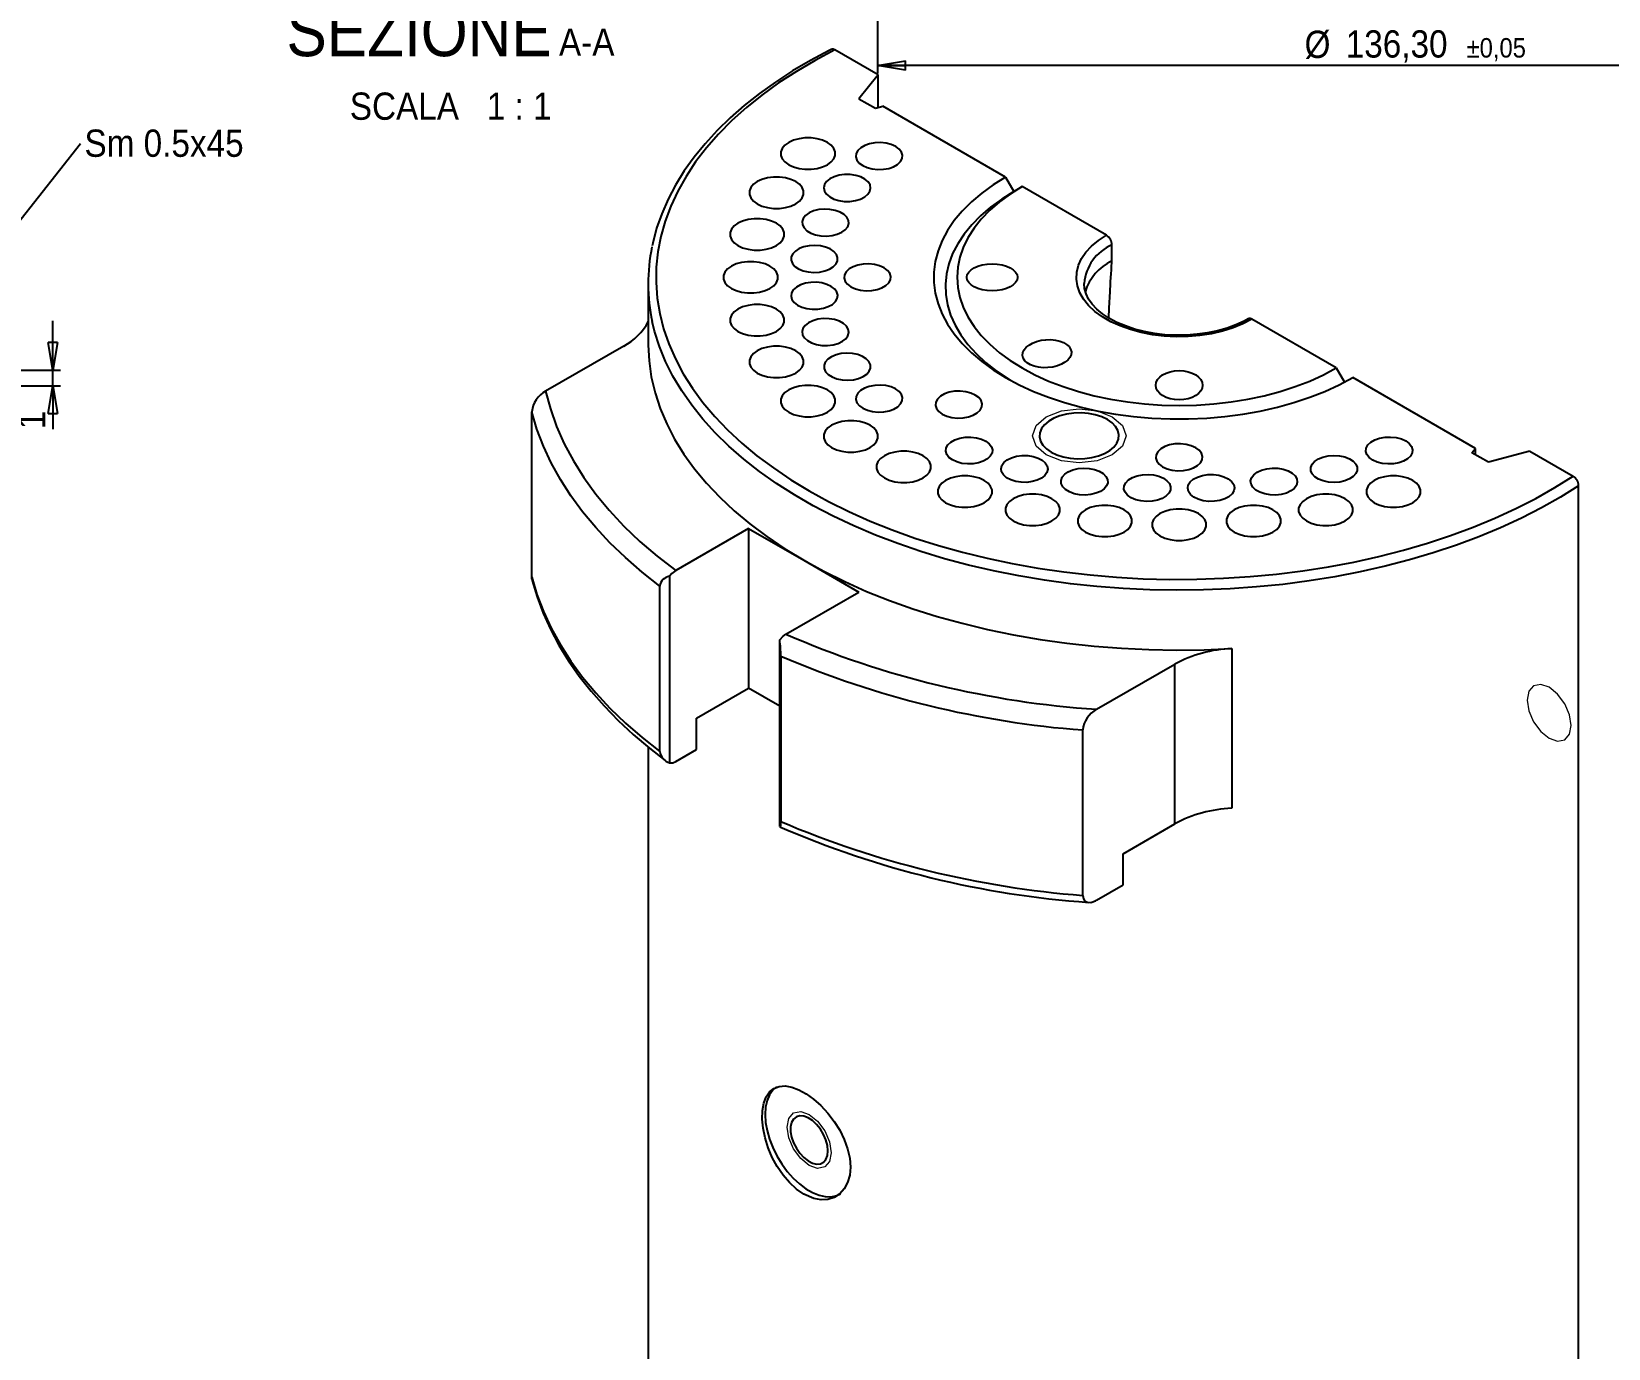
# Model space of a CAD drawing. Header units: millimetres. Extents: x 10 to 831, y 2 to 594.
# Drawn here: x 469.9 to 672.2, y 171 to 340 of the extents above; entities that cross this region are included whole.
import ezdxf

# ---------------------------------------------------------------- set-up
doc = ezdxf.new("R2010")
doc.units = ezdxf.units.MM
doc.linetypes.add('SLD-Solido', pattern=[0])
doc.layers.add('D', color=3, linetype='SLD-Solido', lineweight=25)
doc.layers.add('Q', color=2, linetype='SLD-Solido')
doc.styles.add('SLDTEXTSTYLE0', font='GOTHIC.TTF', dxfattribs={"width": 0.913})
doc.styles.get("Standard").update_dxf_attribs({"font": 'GOTHIC.TTF'})
doc.dimstyles.new('SLDDIMSTYLE17', dxfattribs={"dimtxt": 3.5, "dimasz": 3.556, "dimexe": 0, "dimexo": 0.0625, "dimgap": 0.875, "dimtad": 1, "dimrnd": 1e-09, "dimzin": 12, "dimdsep": 46, "dimtxsty": 'SLDTEXTSTYLE0', "dimblk1": 'CLOSED', "dimblk2": 'CLOSED', "dimsah": 1, "dimcen": 0.09, "dimadec": 0, "dimazin": 3, "dimtol": 1, "dimtp": 0.05, "dimtm": 0.05, "dimtfac": 1, "dimtofl": 0, "dimtmove": 0, "dimatfit": 3, "dimldrblk": 'CLOSED', "dimfxl": 0, "dimfrac": 2, "dimtolj": 1, "dimarcsym": 0})
doc.dimstyles.new('SLDDIMSTYLE20', dxfattribs={"dimtxt": 0.18, "dimasz": 3.556, "dimexe": 0, "dimexo": 0.0625, "dimgap": 0, "dimtad": 0, "dimtih": 1, "dimtoh": 1, "dimdec": 0, "dimrnd": 1e-09, "dimzin": 0, "dimdsep": 46, "dimtxsty": 'Standard', "dimsah": 1, "dimcen": 0.09, "dimadec": 0, "dimazin": 0, "dimtfac": 3.556, "dimtdec": 0, "dimtofl": 0, "dimtmove": 0, "dimatfit": 3, "dimfxl": 0, "dimfrac": 2, "dimtolj": 1, "dimtzin": 0, "dimarcsym": 0})
doc.dimstyles.new('SLDDIMSTYLE21', dxfattribs={"dimtxt": 3.5, "dimasz": 3.556, "dimexe": 0, "dimexo": 0.0625, "dimgap": 0.875, "dimtad": 1, "dimlfac": 0.5, "dimrnd": 1e-09, "dimzin": 12, "dimdsep": 46, "dimtxsty": 'SLDTEXTSTYLE0', "dimblk1": 'CLOSED', "dimblk2": 'CLOSED', "dimsah": 1, "dimcen": 0.09, "dimadec": 0, "dimazin": 3, "dimtfac": 1, "dimtmove": 0, "dimatfit": 0, "dimldrblk": 'CLOSED', "dimfxl": 0, "dimfrac": 2, "dimtolj": 1, "dimtzin": 12, "dimarcsym": 0})

# ---------------------------------------------------------------- blocks, each defined once
blk = doc.blocks.new('_CLOSED')
at = {"color": 0, "linetype": 'ByBlock', "lineweight": -2}
for p, q in [((-1, 0.166667), (0, 0)), ((-1, 0.166667), (-1, -0.166667)), ((0, 0), (-1, -0.166667)), ((0, 0), (-1, 0))]:
    blk.add_line(p, q, dxfattribs=at)
blk = doc.blocks.new('_D_43')
at = {"layer": 'Q'}
for p, q in [((578.45, 347.59), (578.45, 334.68)), ((714.75, 347.59), (714.75, 334.68)), ((714.75, 335.68), (578.45, 335.68))]:
    blk.add_line(p, q, dxfattribs=at)
at = {"layer": 'Q', "xscale": 3.556, "yscale": 3.556, "rotation": 180.0000000000006}
blk.add_blockref('_CLOSED', (578.45, 335.68, 34.37), dxfattribs=at)
at = {"layer": 'Q', "xscale": 3.556, "yscale": 3.556}
blk.add_blockref('_CLOSED', (714.75, 335.68, 34.37), dxfattribs=at)
at = {"layer": 'Q', "attachment_point": 1, "style": 'SLDTEXTSTYLE0'}
for s, insert, char_height in [('%%c', (633.24, 340.15), 3.5), ('136,30', (638.52, 340.2), 3.5), ('±0,05', (654.03, 339.2), 2.5)]:
    blk.add_mtext(s, dxfattribs=dict(at, insert=insert, char_height=char_height))
blk = doc.blocks.new('SW_NOTE_14')
at = {"color": 0, "attachment_point": 2, "style": 'SLDTEXTSTYLE0'}
for s, insert, char_height in [('SEZIONE ', (17.66, 8.11), 6.35), ('A-A', (39.18, 5.31), 3.5), ('SCALA', (15.78, -2.9), 3.5), ('1 : 1', (30.51, -2.9), 3.5)]:
    blk.add_mtext(s, dxfattribs=dict(at, insert=insert, char_height=char_height))
blk = doc.blocks.new('_D_68')
at = {"layer": 'Q'}
for p, q in [((472.58, 296.57), (472.58, 302.92)), ((458.75, 296.57), (473.58, 296.57)), ((472.58, 294.57), (472.58, 296.57)), ((458.29, 294.57), (473.58, 294.57)), ((472.58, 294.57), (472.58, 289.01))]:
    blk.add_line(p, q, dxfattribs=at)
at = {"layer": 'Q', "xscale": 3.556, "yscale": 3.556}
for p, rotation in [((472.58, 296.57, 201.56), 270.0000000000004), ((472.58, 294.57, 201.56), 90.0000000000004)]:
    blk.add_blockref('_CLOSED', p, dxfattribs=dict(at, rotation=rotation))
at = {"layer": 'Q', "insert": (468.11, 289.01), "char_height": 3.5, "attachment_point": 1, "rotation": 90, "style": 'SLDTEXTSTYLE0'}
blk.add_mtext('1', dxfattribs=at)
blk = doc.blocks.new('SW_NOTE_22')
at = {"color": 0, "insert": (0.53, 1.81), "char_height": 3.5, "attachment_point": 1, "style": 'SLDTEXTSTYLE0'}
blk.add_mtext('Sm 0.5x45', dxfattribs=at)

msp = doc.modelspace()

# ---------------------------------------------------------------- linework, layer by layer
at = {"color": 7, "linetype": 'SLD-Solido', "lineweight": 18, "flags": 128}
for points in [[(600.07894, 285.7089), (598.77831, 286.83261), (598.32158, 288.15812), (598.77831, 289.48363), (600.07894, 290.60735), (602.02548, 291.35819), (604.32158, 291.62185), (606.61768, 291.35819), (608.56422, 290.60735), (609.86486, 289.48363), (610.32158, 288.15812), (609.86486, 286.83261), (608.56422, 285.7089), (606.61768, 284.95806), (604.32158, 284.6944), (602.02548, 284.95806), (600.07894, 285.7089)], [(664.62956, 249.35844), (665.71195, 248.98221), (666.62956, 249.1605), (667.24268, 249.86617), (667.45799, 250.99178), (667.24268, 252.36598), (666.62956, 253.77955), (665.71195, 255.01729), (664.62956, 255.89076), (663.54717, 256.26699), (662.62956, 256.0887), (662.01643, 255.38303), (661.80113, 254.25742), (662.01643, 252.88322), (662.62956, 251.46965), (663.54717, 250.23191), (664.62956, 249.35844)], [(569.66512, 194.53663), (568.58273, 195.4101), (567.66512, 196.64784), (567.05199, 198.06141), (566.83669, 199.43561), (567.05199, 200.56123), (567.66512, 201.2669), (568.58273, 201.44519), (569.66512, 201.06896), (570.74751, 200.19548), (571.66512, 198.95775), (572.27824, 197.54418), (572.49355, 196.16998), (572.27824, 195.04436), (571.66512, 194.33869), (570.74751, 194.1604), (569.66512, 194.53663)]]:
    msp.add_lwpolyline(points, dxfattribs=at)
at = {"layer": 'D'}
for p, q in [((578.51253, 334.47809), (572.95384, 337.68706)), ((578.51253, 334.47809), (576.03896, 331.41581)), ((578.51253, 330.28603), (578.51253, 334.47809)), ((576.03896, 331.41581), (578.16028, 330.1912)), ((578.16028, 330.1912), (579.12475, 330.45083)), ((594.87347, 321.35929), (579.12475, 330.45083)), ((594.87347, 321.35929), (595.93413, 319.52217)), ((595.93413, 319.52217), (596.9948, 320.13468)), ((607.81353, 313.88915), (596.9948, 320.13468)), ((608.52064, 310.62306), (608.52064, 312.66441)), ((608.41865, 308.74014), (608.52064, 310.62306)), ((548.99734, 307.68432), (548.99734, 300.00884)), ((637.29988, 296.86704), (626.48115, 303.11257)), ((545.87527, 299.68475), (535.8355, 293.88891)), ((637.29988, 296.86704), (638.34811, 295.05145)), ((655.16993, 286.55089), (639.4212, 295.64243)), ((534.0636, 270.00288), (534.0636, 291.23294)), ((654.72019, 285.99411), (655.16993, 286.55089)), ((656.84151, 284.7695), (654.72019, 285.99411)), ((655.16993, 285.73448), (655.16993, 286.55089)), ((662.1461, 286.19746), (656.84151, 284.7695)), ((662.1461, 286.19746), (667.7048, 282.98849)), ((668.41348, 126.41595), (668.41348, 281.76284)), ((561.88694, 276.27177), (552.52629, 270.86798)), ((561.88694, 276.27177), (568.95801, 272.18973)), ((561.88694, 276.27177), (561.88694, 255.77659)), ((568.95801, 272.18973), (576.02908, 268.10769)), ((551.73762, 270.13965), (551.73762, 246.18951)), ((550.49206, 247.63576), (550.49206, 268.86582)), ((566.66843, 262.7039), (576.02908, 268.10769)), ((565.87976, 238.02543), (565.87976, 261.97557)), ((566.0291, 259.89648), (566.0291, 238.66642)), ((623.88487, 260.85941), (623.88487, 240.36424)), ((606.54618, 253.06851), (616.58595, 258.86435)), ((616.58595, 238.36917), (616.58595, 258.86435)), ((555.19885, 251.91564), (561.88694, 255.77659)), ((565.87976, 253.47159), (561.88694, 255.77659)), ((555.19885, 247.91459), (555.19885, 251.91564)), ((604.77428, 229.18247), (604.77428, 250.41253)), ((548.99734, 248.21634), (548.99734, 152.33743)), ((552.52629, 246.37176), (555.19885, 247.91459)), ((609.94059, 234.53289), (616.58595, 238.36917)), ((609.94059, 230.53184), (609.94059, 234.53289)), ((606.54618, 228.57228), (609.94059, 230.53184))]:
    msp.add_line(p, q, dxfattribs=at)
at = {"layer": 'D', "flags": 128}
for points in [[(572.47142, 337.74453), (572.21359, 337.61625), (569.81267, 336.33012), (567.5191, 334.97743), (565.33838, 333.56117), (563.27567, 332.08439), (561.3359, 330.55034), (559.52377, 328.96243), (557.84369, 327.32424), (556.29983, 325.63955), (554.89604, 323.91236), (553.63584, 322.14685), (552.52237, 320.34743), (551.55832, 318.51867), (550.74594, 316.66524), (550.08694, 314.7919), (549.58254, 312.90337), (549.51396, 312.53021)], [(572.95384, 337.68706), (570.42515, 336.34361), (568.01884, 334.92723), (565.7412, 333.44164), (563.5982, 331.89072), (561.59545, 330.27854), (559.73821, 328.60932), (558.03132, 326.88744), (556.47927, 325.1174), (555.08611, 323.30384), (553.85551, 321.4515), (552.79067, 319.56525), (551.89439, 317.65002), (551.16902, 315.71083), (550.61646, 313.75275), (550.23815, 311.78091), (550.03509, 309.80049), (550.0078, 307.81666), (550.15636, 305.83462), (550.48038, 303.85957), (550.97901, 301.89667), (551.65094, 299.95107), (552.49442, 298.02786), (553.50723, 296.13209), (554.68673, 294.26871), (556.02981, 292.4426), (557.53298, 290.65855), (559.19228, 288.92124), (561.00338, 287.23521), (562.96152, 285.60487), (565.06159, 284.0345), (567.29807, 282.52822), (569.66512, 281.08996), (572.15653, 279.72349), (574.76578, 278.43239), (577.48603, 277.22005), (580.31015, 276.08964), (583.23077, 275.04412), (586.24021, 274.08622), (589.3306, 273.21846), (592.49385, 272.44312), (595.72167, 271.76221), (599.00561, 271.17752), (602.33706, 270.69059), (605.70731, 270.30269), (609.10751, 270.01484), (612.52878, 269.82779), (615.96214, 269.74203), (619.3986, 269.75778), (622.82917, 269.87501), (626.24486, 270.0934), (629.63672, 270.41239), (632.99587, 270.83114), (636.3135, 271.34855), (639.58094, 271.96326), (642.78963, 272.67368), (645.93115, 273.47793), (648.99728, 274.37391), (651.97999, 275.35927), (654.87148, 276.43144), (657.66415, 277.5876), (660.35071, 278.82473), (662.92411, 280.13958), (665.37762, 281.52872), (667.7048, 282.98849)], [(567.04107, 322.94756), (567.65383, 322.66546), (568.35996, 322.46915), (569.12407, 322.36847), (569.90782, 322.36847), (570.67192, 322.46915), (571.37805, 322.66546), (571.99081, 322.94756), (572.47948, 323.3013), (572.81953, 323.70894), (572.99393, 324.15005), (572.99393, 324.6025), (572.81953, 325.0436), (572.47948, 325.45125), (571.99081, 325.80499), (571.37805, 326.08708), (570.67192, 326.28339), (569.90782, 326.38407), (569.12407, 326.38407), (568.35996, 326.28339), (567.65383, 326.08708), (567.04107, 325.80499), (566.55241, 325.45125), (566.21235, 325.0436), (566.03795, 324.6025), (566.03795, 324.15005), (566.21235, 323.70894), (566.55241, 323.3013), (567.04107, 322.94756)], [(580.76851, 325.28805), (580.19921, 325.54553), (579.5397, 325.71688), (578.82833, 325.79214), (578.10643, 325.76693), (577.41595, 325.64272), (576.79704, 325.42673), (576.28564, 325.13151), (575.91149, 324.77421), (575.69633, 324.37561), (575.65267, 323.95887), (575.78303, 323.5482), (576.07985, 323.16748), (576.52587, 322.83882), (577.09518, 322.58134), (577.75468, 322.40999), (578.46606, 322.33473), (579.18796, 322.35994), (579.87843, 322.48415), (580.49735, 322.70014), (581.00874, 322.99536), (581.38289, 323.35266), (581.59805, 323.75126), (581.64172, 324.168), (581.51135, 324.57867), (581.21454, 324.95939), (580.76851, 325.28805)], [(562.98937, 317.93157), (563.60213, 317.64947), (564.30827, 317.45316), (565.07237, 317.35248), (565.85612, 317.35248), (566.62022, 317.45316), (567.32636, 317.64947), (567.93912, 317.93157), (568.42778, 318.28531), (568.76784, 318.69295), (568.94224, 319.13406), (568.94224, 319.58651), (568.76784, 320.02761), (568.42778, 320.43526), (567.93912, 320.789), (567.32636, 321.07109), (566.62022, 321.2674), (565.85612, 321.36808), (565.07237, 321.36808), (564.30827, 321.2674), (563.60213, 321.07109), (562.98937, 320.789), (562.50071, 320.43526), (562.16065, 320.02761), (561.98625, 319.58651), (561.98625, 319.13406), (562.16065, 318.69295), (562.50071, 318.28531), (562.98937, 317.93157)], [(576.2716, 321.38622), (575.63349, 321.58272), (574.93247, 321.68535), (574.20926, 321.68816), (573.50591, 321.59097), (572.86329, 321.39943), (572.31874, 321.12467), (571.90392, 320.78267), (571.64293, 320.3933), (571.55094, 319.97918), (571.63329, 319.56439), (571.88521, 319.17303), (572.29204, 318.82785), (572.83014, 318.5489), (573.46825, 318.3524), (574.16928, 318.24976), (574.89248, 318.24696), (575.59583, 318.34415), (576.23845, 318.53569), (576.783, 318.81045), (577.19782, 319.15245), (577.45881, 319.54182), (577.5508, 319.95593), (577.46845, 320.37072), (577.21654, 320.76208), (576.80971, 321.10727), (576.2716, 321.38622)], [(594.87347, 321.35929), (593.27123, 320.36242), (591.80251, 319.29922), (590.47553, 318.17563), (589.2977, 316.99794), (588.27563, 315.77272), (587.41501, 314.50684), (586.72067, 313.20737), (586.19649, 311.88158), (585.8454, 310.53688), (585.66937, 309.1808), (585.66937, 307.82092), (585.8454, 306.46483), (586.19649, 305.12014), (586.72067, 303.79435), (587.41501, 302.49488), (588.27563, 301.229), (589.2977, 300.00378), (590.47553, 298.82609), (591.80251, 297.7025), (593.27123, 296.6393), (594.87347, 295.64243), (596.60028, 294.71748), (598.442, 293.8696), (600.38833, 293.10355), (602.42838, 292.42361), (604.55074, 291.83358), (606.74355, 291.33675), (608.99454, 290.93592), (611.29112, 290.63332), (613.62046, 290.43064), (615.96952, 290.32901), (618.32516, 290.32901), (620.67422, 290.43064), (623.00355, 290.63332), (625.30014, 290.93592), (627.55113, 291.33675), (629.74394, 291.83358), (631.8663, 292.42361), (633.90635, 293.10355), (635.85267, 293.8696), (637.69439, 294.71748), (639.4212, 295.64243)], [(596.9948, 320.13468), (595.47577, 319.18603), (594.09035, 318.17151), (592.84709, 317.09737), (591.75365, 315.97023), (590.81677, 314.79704), (590.04223, 313.58502), (589.4348, 312.34167), (588.99822, 311.07463), (588.73519, 309.79172), (588.64734, 308.50086), (588.73519, 307.21), (588.99822, 305.92709), (589.4348, 304.66005), (590.04223, 303.4167), (590.81677, 302.20468), (591.75365, 301.03149), (592.84709, 299.90435), (594.09035, 298.83021), (595.47577, 297.81569), (596.9948, 296.86704), (598.63807, 295.99013), (600.39546, 295.19035), (602.25613, 294.47263), (604.20861, 293.8414), (606.24086, 293.30055), (608.34035, 292.85341), (610.49415, 292.50275), (612.68896, 292.25072), (614.91125, 292.09888), (617.14734, 292.04816), (619.38342, 292.09888), (621.60572, 292.25072), (623.80053, 292.50275), (625.95432, 292.85341), (628.05382, 293.30055), (630.08607, 293.8414), (632.03855, 294.47263), (633.89922, 295.19035), (635.65661, 295.99013), (637.29988, 296.86704)], [(595.93413, 319.52217), (594.37252, 318.54881), (592.94456, 317.50929), (591.65864, 316.40972), (590.52229, 315.25655), (589.54218, 314.05655), (588.72408, 312.81675), (588.07277, 311.54445), (587.59208, 310.24709), (587.28484, 308.9323), (587.15284, 307.60778), (587.19686, 306.28133), (587.41665, 304.96071), (587.8109, 303.65367), (588.37731, 302.3679), (589.11256, 301.11092), (590.01232, 299.89013), (591.07133, 298.71268), (592.28335, 297.58548), (593.64129, 296.51515), (595.13718, 295.50797), (595.41322, 295.33822)], [(560.50804, 312.58562), (561.1208, 312.30352), (561.82694, 312.10721), (562.59104, 312.00653), (563.37479, 312.00653), (564.13889, 312.10721), (564.84502, 312.30352), (565.45779, 312.58562), (565.94645, 312.93936), (566.2865, 313.347), (566.4609, 313.78811), (566.4609, 314.24056), (566.2865, 314.68166), (565.94645, 315.08931), (565.45779, 315.44305), (564.84502, 315.72514), (564.13889, 315.92146), (563.37479, 316.02213), (562.59104, 316.02213), (561.82694, 315.92146), (561.1208, 315.72514), (560.50804, 315.44305), (560.01938, 315.08931), (559.67932, 314.68166), (559.50492, 314.24056), (559.50492, 313.78811), (559.67932, 313.347), (560.01938, 312.93936), (560.50804, 312.58562)], [(573.01668, 317.09287), (572.32916, 317.22242), (571.60791, 317.25322), (570.89485, 317.18349), (570.23142, 317.01726), (569.65617, 316.76422), (569.20255, 316.43905), (568.8969, 316.06066), (568.757, 315.65104), (568.79097, 315.23399), (568.99684, 314.83376), (569.36265, 314.4736), (569.86713, 314.17444), (570.48097, 313.95367), (571.16849, 313.82412), (571.88974, 313.79332), (572.6028, 313.86306), (573.26623, 314.02928), (573.84147, 314.28233), (574.2951, 314.6075), (574.60075, 314.98589), (574.74065, 315.39551), (574.70668, 315.81255), (574.50081, 316.21279), (574.135, 316.57295), (573.63052, 316.87211), (573.01668, 317.09287)], [(626.48115, 303.11257), (625.33445, 302.52346), (624.07703, 302.01518), (622.7259, 301.59462), (621.29933, 301.26744), (619.81661, 301.03809), (618.29779, 300.90966), (616.76342, 300.88389), (615.23424, 300.96112), (613.73093, 301.14031), (612.27382, 301.41905), (610.88261, 301.79355), (609.57613, 302.25876), (608.37203, 302.80838), (607.28661, 303.43498), (606.33453, 304.13009), (605.52868, 304.88431), (604.87995, 305.68744), (604.39712, 306.52861), (604.08671, 307.39645), (603.95292, 308.27923), (603.99757, 309.165), (604.22004, 310.0418), (604.61734, 310.89775), (605.18408, 311.72129), (605.9126, 312.50129), (606.79305, 313.22718), (607.81353, 313.88915)], [(571.10264, 312.53847), (570.3866, 312.59713), (569.66704, 312.55516), (568.98579, 312.415), (568.38244, 312.1848), (567.89205, 311.87793), (567.54313, 311.51223), (567.35595, 311.10895), (567.34138, 310.69152), (567.50029, 310.28422), (567.82342, 309.91071), (568.292, 309.59269), (568.87881, 309.34864), (569.54973, 309.19276), (570.26578, 309.1341), (570.98533, 309.17607), (571.66658, 309.31623), (572.26993, 309.54643), (572.76032, 309.8533), (573.10925, 310.219), (573.29643, 310.62228), (573.31099, 311.03971), (573.15209, 311.44701), (572.82896, 311.82052), (572.36037, 312.13854), (571.77357, 312.38259), (571.10264, 312.53847)], [(559.67246, 307.07215), (560.28523, 306.79005), (560.99136, 306.59374), (561.75546, 306.49306), (562.53921, 306.49306), (563.30332, 306.59374), (564.00945, 306.79005), (564.62221, 307.07215), (565.11087, 307.42589), (565.45093, 307.83353), (565.62533, 308.27463), (565.62533, 308.72708), (565.45093, 309.16819), (565.11087, 309.57583), (564.62221, 309.92957), (564.00945, 310.21167), (563.30332, 310.40798), (562.53921, 310.50866), (561.75546, 310.50866), (560.99136, 310.40798), (560.28523, 310.21167), (559.67246, 309.92957), (559.1838, 309.57583), (558.84375, 309.16819), (558.66935, 308.72708), (558.66935, 308.27463), (558.84375, 307.83353), (559.1838, 307.42589), (559.67246, 307.07215)], [(579.26866, 309.72547), (578.69935, 309.98296), (578.03985, 310.15431), (577.32847, 310.22956), (576.60657, 310.20435), (575.9161, 310.08015), (575.29718, 309.86415), (574.78579, 309.56893), (574.41164, 309.21164), (574.19648, 308.81304), (574.15281, 308.39629), (574.28318, 307.98563), (574.57999, 307.6049), (575.02602, 307.27625), (575.59532, 307.01876), (576.25483, 306.84741), (576.9662, 306.77216), (577.6881, 306.79736), (578.37858, 306.92157), (578.99749, 307.13757), (579.50889, 307.43279), (579.88304, 307.79008), (580.0982, 308.18868), (580.14186, 308.60543), (580.0115, 309.01609), (579.71468, 309.39682), (579.26866, 309.72547)], [(570.58765, 307.86138), (569.86484, 307.84737), (569.16884, 307.7339), (568.5401, 307.52758), (568.01516, 307.24039), (567.62453, 306.88903), (567.39091, 306.4939), (567.32788, 306.07799), (567.4391, 305.66545), (567.7181, 305.28026), (568.14868, 304.94481), (568.70581, 304.6786), (569.3571, 304.49709), (570.06472, 304.41083), (570.78753, 304.42484), (571.48353, 304.53831), (572.11227, 304.74463), (572.63721, 305.03182), (573.02784, 305.38318), (573.26147, 305.7783), (573.3245, 306.19422), (573.21328, 306.60676), (572.93427, 306.99195), (572.5037, 307.3274), (571.94657, 307.59361), (571.29527, 307.77512), (570.58765, 307.86138)], [(625.98119, 303.16207), (625.47617, 302.88672), (624.42912, 302.40414), (623.28693, 301.9864), (622.06419, 301.64047), (620.7765, 301.37201), (619.44059, 301.18542), (618.07399, 301.08378), (616.69472, 301.06881), (615.32105, 301.14081), (613.97138, 301.29867), (612.66367, 301.53985), (611.41526, 301.8604), (610.24265, 302.25495), (609.16118, 302.71672), (608.18468, 303.23757), (607.32496, 303.80816), (606.59133, 304.41831), (605.99057, 305.05715), (605.52576, 305.71496), (605.19682, 306.38556), (605.00312, 307.06886), (604.95356, 307.70527)], [(608.34822, 308.69916), (608.23947, 306.69141), (608.12275, 304.53665), (608.05697, 303.32233)], [(560.50804, 301.55867), (561.1208, 301.27657), (561.82694, 301.08026), (562.59104, 300.97958), (563.37479, 300.97958), (564.13889, 301.08026), (564.84502, 301.27657), (565.45779, 301.55867), (565.94645, 301.91241), (566.2865, 302.32006), (566.4609, 302.76116), (566.4609, 303.21361), (566.2865, 303.65472), (565.94645, 304.06236), (565.45779, 304.4161), (564.84502, 304.6982), (564.13889, 304.89451), (563.37479, 304.99519), (562.59104, 304.99519), (561.82694, 304.89451), (561.1208, 304.6982), (560.50804, 304.4161), (560.01938, 304.06236), (559.67932, 303.65472), (559.50492, 303.21361), (559.50492, 302.76116), (559.67932, 302.32006), (560.01938, 301.91241), (560.50804, 301.55867)], [(668.41348, 281.76284), (666.08791, 280.30576), (663.63822, 278.91812), (661.07062, 277.60343), (658.39163, 276.36503), (655.60804, 275.20606), (652.72691, 274.12946), (649.75554, 273.13796), (646.70147, 272.23408), (643.57245, 271.4201), (640.37641, 270.69809), (637.12146, 270.06988), (633.81585, 269.53707), (630.46797, 269.10101), (627.08631, 268.7628), (623.67944, 268.5233), (620.256, 268.38311), (616.82468, 268.3426), (613.39417, 268.40187), (609.97319, 268.56076), (606.5704, 268.81887), (603.19443, 269.17555), (599.85386, 269.6299), (596.55714, 270.18076), (593.31264, 270.82673), (590.12858, 271.56617), (587.01305, 272.39722), (583.97395, 273.31776), (581.01898, 274.32546), (578.15563, 275.41776), (575.39117, 276.59189), (572.73262, 277.84488), (570.1867, 279.17355), (567.75988, 280.57452), (565.45832, 282.04425), (563.28784, 283.579), (561.25396, 285.17489), (559.36184, 286.82786), (557.61626, 288.53373), (556.02167, 290.28817), (554.5821, 292.08672), (553.3012, 293.92484), (552.18222, 295.79785), (551.22801, 297.701), (550.44097, 299.62948), (549.82312, 301.57838), (549.52048, 302.81898)], [(571.48736, 303.20372), (570.77974, 303.11746), (570.12844, 302.93595), (569.57132, 302.66974), (569.14074, 302.33429), (568.86173, 301.9491), (568.75051, 301.53656), (568.81355, 301.12065), (569.04717, 300.72552), (569.4378, 300.37416), (569.96274, 300.08697), (570.59148, 299.88065), (571.28748, 299.76718), (572.01029, 299.75317), (572.71791, 299.83943), (573.36921, 300.02094), (573.92633, 300.28715), (574.35691, 300.6226), (574.63592, 301.00779), (574.74713, 301.42033), (574.6841, 301.83625), (574.45048, 302.23137), (574.05985, 302.58274), (573.53491, 302.86992), (572.90617, 303.07625), (572.21017, 303.18971), (571.48736, 303.20372)], [(548.99734, 300.00884), (548.9982, 299.81115), (549.10821, 297.7656), (549.40234, 295.72611), (549.87978, 293.69822), (550.53924, 291.6874), (551.37895, 289.69909), (552.39662, 287.73869), (553.58951, 285.81149), (554.95438, 283.92271), (556.48755, 282.07745), (558.18486, 280.28072), (560.04172, 278.53737), (562.05311, 276.85212), (564.21359, 275.22953), (566.5173, 273.674), (568.95801, 272.18973)], [(562.98937, 296.21272), (563.60213, 295.93063), (564.30827, 295.73432), (565.07237, 295.63364), (565.85612, 295.63364), (566.62022, 295.73432), (567.32636, 295.93063), (567.93912, 296.21272), (568.42778, 296.56646), (568.76784, 296.97411), (568.94224, 297.41521), (568.94224, 297.86766), (568.76784, 298.30877), (568.42778, 298.71641), (567.93912, 299.07015), (567.32636, 299.35225), (566.62022, 299.54856), (565.85612, 299.64924), (565.07237, 299.64924), (564.30827, 299.54856), (563.60213, 299.35225), (562.98937, 299.07015), (562.50071, 298.71641), (562.16065, 298.30877), (561.98625, 297.86766), (561.98625, 297.41521), (562.16065, 296.97411), (562.50071, 296.56646), (562.98937, 296.21272)], [(573.77442, 298.70701), (573.10349, 298.55113), (572.51669, 298.30709), (572.0481, 297.98907), (571.72497, 297.61555), (571.56607, 297.20825), (571.58063, 296.79083), (571.76781, 296.38755), (572.11674, 296.02185), (572.60713, 295.71498), (573.21048, 295.48478), (573.89173, 295.34462), (574.61128, 295.30265), (575.32733, 295.36131), (575.99825, 295.51719), (576.58506, 295.76123), (577.05364, 296.07925), (577.37677, 296.45277), (577.53568, 296.86007), (577.52111, 297.27749), (577.33393, 297.68077), (576.98501, 298.04647), (576.49462, 298.35334), (575.89127, 298.58354), (575.21002, 298.7237), (574.49046, 298.76567), (573.77442, 298.70701)], [(535.8355, 293.88891), (536.44506, 291.62041), (537.24442, 289.37163), (538.23169, 287.14787), (539.40455, 284.95435), (540.76025, 282.79624), (542.29559, 280.67861), (544.00696, 278.60644), (545.89034, 276.5846), (547.94131, 274.61785), (550.15502, 272.71082), (552.52629, 270.86798)], [(567.04107, 291.19673), (567.65383, 290.91464), (568.35996, 290.71832), (569.12407, 290.61765), (569.90782, 290.61765), (570.67192, 290.71832), (571.37805, 290.91464), (571.99081, 291.19673), (572.47948, 291.55047), (572.81953, 291.95812), (572.99393, 292.39922), (572.99393, 292.85167), (572.81953, 293.29278), (572.47948, 293.70042), (571.99081, 294.05416), (571.37805, 294.33626), (570.67192, 294.53257), (569.90782, 294.63325), (569.12407, 294.63325), (568.35996, 294.53257), (567.65383, 294.33626), (567.04107, 294.05416), (566.55241, 293.70042), (566.21235, 293.29278), (566.03795, 292.85167), (566.03795, 292.39922), (566.21235, 291.95812), (566.55241, 291.55047), (567.04107, 291.19673)], [(577.37934, 294.50789), (576.7655, 294.28712), (576.26102, 293.98796), (575.89521, 293.6278), (575.68934, 293.22756), (575.65537, 292.81052), (575.79527, 292.4009), (576.10092, 292.02251), (576.55454, 291.69734), (577.12979, 291.44429), (577.79322, 291.27807), (578.50628, 291.20833), (579.22752, 291.23913), (579.91505, 291.36868), (580.52889, 291.58945), (581.03337, 291.88861), (581.39917, 292.24877), (581.60505, 292.649), (581.63902, 293.06605), (581.49911, 293.47567), (581.19347, 293.85406), (580.73984, 294.17923), (580.1646, 294.43227), (579.50117, 294.5985), (578.78811, 294.66824), (578.06686, 294.63743), (577.37934, 294.50789)], [(590.98439, 293.39731), (590.41508, 293.65479), (589.75558, 293.82614), (589.0442, 293.9014), (588.3223, 293.87619), (587.63183, 293.75198), (587.01291, 293.53599), (586.50152, 293.24077), (586.12737, 292.88348), (585.91221, 292.48487), (585.86854, 292.06813), (585.9989, 291.65746), (586.29572, 291.27674), (586.74175, 290.94809), (587.31105, 290.6906), (587.97056, 290.51925), (588.68193, 290.44399), (589.40383, 290.4692), (590.09431, 290.59341), (590.71322, 290.8094), (591.22462, 291.10462), (591.59877, 291.46192), (591.81393, 291.86052), (591.85759, 292.27726), (591.72723, 292.68793), (591.43041, 293.06866), (590.98439, 293.39731)], [(550.49206, 268.86582), (548.21023, 270.6679), (546.07447, 272.52868), (544.08932, 274.44423), (542.25897, 276.41049), (540.5873, 278.4233), (539.07786, 280.47838), (537.73384, 282.57139), (536.5581, 284.69788), (535.55312, 286.85336), (534.72103, 289.03325), (534.0636, 291.23294)], [(572.54002, 286.66311), (573.15278, 286.38101), (573.85892, 286.1847), (574.62302, 286.08402), (575.40677, 286.08402), (576.17087, 286.1847), (576.87701, 286.38101), (577.48977, 286.66311), (577.97843, 287.01685), (578.31849, 287.42449), (578.49289, 287.8656), (578.49289, 288.31805), (578.31849, 288.75915), (577.97843, 289.1668), (577.48977, 289.52054), (576.87701, 289.80264), (576.17087, 289.99895), (575.40677, 290.09963), (574.62302, 290.09963), (573.85892, 289.99895), (573.15278, 289.80264), (572.54002, 289.52054), (572.05136, 289.1668), (571.7113, 288.75915), (571.5369, 288.31805), (571.5369, 287.8656), (571.7113, 287.42449), (572.05136, 287.01685), (572.54002, 286.66311)], [(600.71534, 286.07628), (601.43939, 285.72919), (602.26159, 285.46482), (603.15394, 285.29216), (604.08605, 285.2171), (605.02618, 285.24219), (605.94232, 285.36658), (606.80327, 285.58603), (607.5797, 285.89307), (608.24519, 286.27725), (608.77706, 286.72548), (609.1572, 287.22249), (609.37268, 287.75137), (609.41614, 288.29409), (609.28612, 288.83219), (608.98703, 289.34733), (608.52907, 289.82198), (607.92783, 290.23996), (607.20378, 290.58705), (606.38158, 290.85143), (605.48923, 291.02409), (604.55712, 291.09915), (603.61699, 291.07406), (602.70085, 290.94967), (601.8399, 290.73021), (601.06346, 290.42317), (600.39798, 290.03899), (599.86611, 289.59077), (599.48596, 289.09375), (599.27049, 288.56488), (599.22702, 288.02215), (599.35705, 287.48405), (599.65613, 286.96891), (600.1141, 286.49427), (600.71534, 286.07628)], [(592.90817, 285.54328), (592.52574, 285.18892), (592.00753, 284.89769), (591.38365, 284.68651), (590.69035, 284.56767), (589.96792, 284.54805), (589.25837, 284.62882), (588.60291, 284.80526), (588.03964, 285.06714), (587.6013, 285.39922), (587.31336, 285.78221), (587.19256, 286.19385), (587.24591, 286.61022), (587.47032, 287.00712), (587.85275, 287.36148), (588.37096, 287.65271), (588.99485, 287.86388), (589.68815, 287.98273), (590.41057, 288.00234), (591.12013, 287.92158), (591.77559, 287.74513), (592.33885, 287.48326), (592.77719, 287.15118), (593.06513, 286.76819), (593.18593, 286.35655), (593.13258, 285.94018), (592.90817, 285.54328)], [(646.22675, 287.49981), (646.67277, 287.17116), (646.96959, 286.79043), (647.09996, 286.37977), (647.05629, 285.96302), (646.84113, 285.56442), (646.46698, 285.20713), (645.95559, 284.9119), (645.33667, 284.69591), (644.6462, 284.5717), (643.9243, 284.54649), (643.21292, 284.62175), (642.55342, 284.7931), (641.98411, 285.05059), (641.53809, 285.37924), (641.24127, 285.75996), (641.1109, 286.17063), (641.15457, 286.58738), (641.36973, 286.98598), (641.74388, 287.34327), (642.25527, 287.63849), (642.87419, 287.85448), (643.56467, 287.97869), (644.28657, 288.0039), (644.99794, 287.92864), (645.65744, 287.75729), (646.22675, 287.49981)], [(579.31915, 282.7496), (579.93191, 282.46751), (580.63804, 282.27119), (581.40214, 282.17051), (582.1859, 282.17051), (582.95, 282.27119), (583.65613, 282.46751), (584.26889, 282.7496), (584.75755, 283.10334), (585.09761, 283.51099), (585.27201, 283.95209), (585.27201, 284.40454), (585.09761, 284.84565), (584.75755, 285.25329), (584.26889, 285.60703), (583.65613, 285.88913), (582.95, 286.08544), (582.1859, 286.18612), (581.40214, 286.18612), (580.63804, 286.08544), (579.93191, 285.88913), (579.31915, 285.60703), (578.83049, 285.25329), (578.49043, 284.84565), (578.31603, 284.40454), (578.31603, 283.95209), (578.49043, 283.51099), (578.83049, 283.10334), (579.31915, 282.7496)], [(600.18206, 283.4622), (599.91203, 283.07489), (599.4893, 282.73613), (598.93841, 282.46563), (598.29139, 282.27908), (597.58585, 282.18735), (596.86277, 282.19576), (596.1642, 282.30382), (595.53071, 282.50525), (594.99914, 282.78834), (594.60038, 283.13665), (594.35759, 283.52993), (594.28489, 283.94532), (594.3865, 284.35868), (594.65653, 284.746), (595.07926, 285.08475), (595.63015, 285.35526), (596.27717, 285.5418), (596.98271, 285.63353), (597.70579, 285.62513), (598.40436, 285.51707), (599.03785, 285.31564), (599.56942, 285.03254), (599.96818, 284.68424), (600.21097, 284.29096), (600.28367, 283.87557), (600.18206, 283.4622)], [(619.26866, 286.63396), (618.69935, 286.89145), (618.03985, 287.0628), (617.32847, 287.13805), (616.60657, 287.11285), (615.9161, 286.98864), (615.29718, 286.77265), (614.78579, 286.47742), (614.41164, 286.12013), (614.19648, 285.72153), (614.15281, 285.30478), (614.28318, 284.89412), (614.57999, 284.51339), (615.02602, 284.18474), (615.59532, 283.92726), (616.25483, 283.75591), (616.9662, 283.68065), (617.6881, 283.70586), (618.37858, 283.83007), (618.99749, 284.04606), (619.50889, 284.34128), (619.88304, 284.69857), (620.0982, 285.09717), (620.14186, 285.51392), (620.0115, 285.92459), (619.71468, 286.30531), (619.26866, 286.63396)], [(639.46785, 284.9038), (639.80824, 284.53543), (639.98603, 284.13073), (639.99088, 283.71324), (639.82252, 283.3072), (639.49073, 282.93622), (639.01479, 282.62186), (638.42237, 282.38239), (637.74788, 282.23172), (637.03053, 282.17862), (636.31202, 282.22616), (635.63409, 282.37159), (635.03615, 282.60645), (634.55294, 282.91709), (634.21255, 283.28546), (634.03476, 283.69015), (634.02991, 284.10765), (634.19827, 284.51369), (634.53006, 284.88466), (635.006, 285.19902), (635.59843, 285.43849), (636.27291, 285.58916), (636.99026, 285.64227), (637.70877, 285.59473), (638.3867, 285.4493), (638.98465, 285.21444), (639.46785, 284.9038)], [(607.97143, 282.14191), (607.82201, 281.73341), (607.50759, 281.35743), (607.04645, 281.03581), (606.46537, 280.78724), (605.79813, 280.62617), (605.08352, 280.56197), (604.36305, 280.59836), (603.6786, 280.73322), (603.06995, 280.95873), (602.57247, 281.26177), (602.21507, 281.62473), (602.01853, 282.02653), (601.99426, 282.4438), (602.14368, 282.8523), (602.45809, 283.22828), (602.91924, 283.5499), (603.50032, 283.79847), (604.16755, 283.95954), (604.88217, 284.02374), (605.60264, 283.98736), (606.28709, 283.85249), (606.89574, 283.62698), (607.39322, 283.32394), (607.75061, 282.96098), (607.94716, 282.55918), (607.97143, 282.14191)], [(632.03076, 283.02477), (632.25517, 282.62787), (632.30852, 282.21151), (632.18772, 281.79987), (631.89978, 281.41688), (631.46144, 281.08479), (630.89817, 280.82292), (630.24271, 280.64648), (629.53315, 280.56571), (628.81073, 280.58532), (628.11743, 280.70417), (627.49355, 280.91535), (626.97533, 281.20658), (626.59291, 281.56094), (626.3685, 281.95784), (626.31514, 282.37421), (626.43595, 282.78585), (626.72388, 283.16884), (627.16223, 283.50092), (627.72549, 283.76279), (628.38095, 283.93924), (629.09051, 284.02), (629.81293, 284.00039), (630.50623, 283.88154), (631.13012, 283.67037), (631.64833, 283.37913), (632.03076, 283.02477)], [(587.17246, 279.57513), (587.78523, 279.29303), (588.49136, 279.09672), (589.25546, 278.99604), (590.03921, 278.99604), (590.80332, 279.09672), (591.50945, 279.29303), (592.12221, 279.57513), (592.61087, 279.92886), (592.95093, 280.33651), (593.12533, 280.77761), (593.12533, 281.23006), (592.95093, 281.67117), (592.61087, 282.07881), (592.12221, 282.43255), (591.50945, 282.71465), (590.80332, 282.91096), (590.03921, 283.01164), (589.25546, 283.01164), (588.49136, 282.91096), (587.78523, 282.71465), (587.17246, 282.43255), (586.6838, 282.07881), (586.34375, 281.67117), (586.16935, 281.23006), (586.16935, 280.77761), (586.34375, 280.33651), (586.6838, 279.92886), (587.17246, 279.57513)], [(616.0396, 281.62253), (616.01533, 281.20526), (615.81879, 280.80346), (615.46139, 280.4405), (614.96391, 280.13746), (614.35526, 279.91195), (613.67081, 279.77708), (612.95035, 279.7407), (612.23573, 279.8049), (611.56849, 279.96597), (610.98742, 280.21454), (610.52627, 280.53616), (610.21185, 280.91214), (610.06243, 281.32064), (610.0867, 281.73791), (610.28325, 282.13971), (610.64065, 282.50267), (611.13813, 282.80571), (611.74678, 283.03122), (612.43122, 283.16608), (613.15169, 283.20247), (613.86631, 283.13827), (614.53354, 282.9772), (615.11462, 282.72863), (615.57577, 282.40701), (615.89019, 282.03103), (616.0396, 281.62253)], [(624.14144, 281.91982), (624.24305, 281.50646), (624.17035, 281.09107), (623.92756, 280.69779), (623.5288, 280.34948), (622.99722, 280.06639), (622.36374, 279.86496), (621.66517, 279.7569), (620.94209, 279.74849), (620.23654, 279.84023), (619.58953, 280.02677), (619.03864, 280.29728), (618.6159, 280.63603), (618.34588, 281.02335), (618.24427, 281.43671), (618.31697, 281.8521), (618.55975, 282.24538), (618.95852, 282.59369), (619.49009, 282.87678), (620.12357, 283.07821), (620.82215, 283.18627), (621.54522, 283.19468), (622.25077, 283.10294), (622.89779, 282.9164), (623.44868, 282.64589), (623.87141, 282.30714), (624.14144, 281.91982)], [(642.17246, 279.57513), (642.78523, 279.29303), (643.49136, 279.09672), (644.25546, 278.99604), (645.03921, 278.99604), (645.80332, 279.09672), (646.50945, 279.29303), (647.12221, 279.57513), (647.61087, 279.92886), (647.95093, 280.33651), (648.12533, 280.77761), (648.12533, 281.23006), (647.95093, 281.67117), (647.61087, 282.07881), (647.12221, 282.43255), (646.50945, 282.71465), (645.80332, 282.91096), (645.03921, 283.01164), (644.25546, 283.01164), (643.49136, 282.91096), (642.78523, 282.71465), (642.17246, 282.43255), (641.6838, 282.07881), (641.34375, 281.67117), (641.16935, 281.23006), (641.16935, 280.77761), (641.34375, 280.33651), (641.6838, 279.92886), (642.17246, 279.57513)], [(595.86136, 277.23613), (596.47412, 276.95403), (597.18025, 276.75772), (597.94435, 276.65704), (598.72811, 276.65704), (599.49221, 276.75772), (600.19834, 276.95403), (600.8111, 277.23613), (601.29977, 277.58987), (601.63982, 277.99751), (601.81422, 278.43862), (601.81422, 278.89107), (601.63982, 279.33218), (601.29977, 279.73982), (600.8111, 280.09356), (600.19834, 280.37566), (599.49221, 280.57197), (598.72811, 280.67265), (597.94435, 280.67265), (597.18025, 280.57197), (596.47412, 280.37566), (595.86136, 280.09356), (595.3727, 279.73982), (595.03264, 279.33218), (594.85824, 278.89107), (594.85824, 278.43862), (595.03264, 277.99751), (595.3727, 277.58987), (595.86136, 277.23613)], [(633.48357, 277.23613), (634.09633, 276.95403), (634.80247, 276.75772), (635.56657, 276.65704), (636.35032, 276.65704), (637.11442, 276.75772), (637.82056, 276.95403), (638.43332, 277.23613), (638.92198, 277.58987), (639.26204, 277.99751), (639.43644, 278.43862), (639.43644, 278.89107), (639.26204, 279.33218), (638.92198, 279.73982), (638.43332, 280.09356), (637.82056, 280.37566), (637.11442, 280.57197), (636.35032, 280.67265), (635.56657, 280.67265), (634.80247, 280.57197), (634.09633, 280.37566), (633.48357, 280.09356), (632.99491, 279.73982), (632.65485, 279.33218), (632.48045, 278.89107), (632.48045, 278.43862), (632.65485, 277.99751), (632.99491, 277.58987), (633.48357, 277.23613)], [(605.12181, 275.80369), (605.73458, 275.52159), (606.44071, 275.32528), (607.20481, 275.2246), (607.98856, 275.2246), (608.75267, 275.32528), (609.4588, 275.52159), (610.07156, 275.80369), (610.56022, 276.15743), (610.90028, 276.56507), (611.07468, 277.00618), (611.07468, 277.45863), (610.90028, 277.89973), (610.56022, 278.30738), (610.07156, 278.66112), (609.4588, 278.94321), (608.75267, 279.13952), (607.98856, 279.2402), (607.20481, 279.2402), (606.44071, 279.13952), (605.73458, 278.94321), (605.12181, 278.66112), (604.63315, 278.30738), (604.2931, 277.89973), (604.1187, 277.45863), (604.1187, 277.00618), (604.2931, 276.56507), (604.63315, 276.15743), (605.12181, 275.80369)], [(614.67246, 275.32132), (615.28523, 275.03922), (615.99136, 274.84291), (616.75546, 274.74223), (617.53921, 274.74223), (618.30332, 274.84291), (619.00945, 275.03922), (619.62221, 275.32132), (620.11087, 275.67506), (620.45093, 276.0827), (620.62533, 276.52381), (620.62533, 276.97626), (620.45093, 277.41737), (620.11087, 277.82501), (619.62221, 278.17875), (619.00945, 278.46085), (618.30332, 278.65716), (617.53921, 278.75784), (616.75546, 278.75784), (615.99136, 278.65716), (615.28523, 278.46085), (614.67246, 278.17875), (614.1838, 277.82501), (613.84375, 277.41737), (613.66935, 276.97626), (613.66935, 276.52381), (613.84375, 276.0827), (614.1838, 275.67506), (614.67246, 275.32132)], [(624.22311, 275.80369), (624.83588, 275.52159), (625.54201, 275.32528), (626.30611, 275.2246), (627.08986, 275.2246), (627.85396, 275.32528), (628.5601, 275.52159), (629.17286, 275.80369), (629.66152, 276.15743), (630.00158, 276.56507), (630.17598, 277.00618), (630.17598, 277.45863), (630.00158, 277.89973), (629.66152, 278.30738), (629.17286, 278.66112), (628.5601, 278.94321), (627.85396, 279.13952), (627.08986, 279.2402), (626.30611, 279.2402), (625.54201, 279.13952), (624.83588, 278.94321), (624.22311, 278.66112), (623.73445, 278.30738), (623.3944, 277.89973), (623.22, 277.45863), (623.22, 277.00618), (623.3944, 276.56507), (623.73445, 276.15743), (624.22311, 275.80369)], [(568.95801, 272.18973), (571.52912, 270.78073), (574.22368, 269.45083), (577.03439, 268.20362), (579.95364, 267.04247), (582.97353, 265.97052), (586.0859, 264.99069), (589.28233, 264.10561), (592.55415, 263.31768), (595.89252, 262.62904), (599.28841, 262.04155), (602.73262, 261.5568), (606.21584, 261.1761), (609.72864, 260.90048), (613.26152, 260.73068), (616.8049, 260.66717), (620.34922, 260.71012), (623.88487, 260.85941)], [(534.0636, 270.00288), (534.72103, 267.80319), (535.55312, 265.6233), (536.5581, 263.46782), (537.73384, 261.34132), (539.07786, 259.24832), (540.5873, 257.19324), (542.25897, 255.18043), (544.08932, 253.21417), (546.07447, 251.29862), (548.21023, 249.43784), (550.49206, 247.63576)], [(534.11407, 269.70368), (534.08253, 269.77495), (534.0636, 270.00288)], [(534.10045, 269.699), (534.12478, 269.59779), (534.75132, 267.49629), (535.53041, 265.41368), (536.46142, 263.35223), (537.54311, 261.31571), (538.77388, 259.30803), (540.15171, 257.33316), (541.67417, 255.39511), (543.33841, 253.49788), (545.14119, 251.64533), (547.0789, 249.8412), (549.14762, 248.08906), (551.18522, 246.51069)], [(552.52629, 270.86798), (552.05209, 270.50112), (551.73762, 270.13965)], [(565.87976, 261.97557), (566.3197, 262.45291), (566.66843, 262.7039)], [(551.73762, 246.18951), (552.17756, 246.22011), (552.52629, 246.37176)], [(565.87976, 238.02543), (565.96329, 238.00933), (566.00757, 238.19242), (566.02708, 238.49644), (566.0291, 238.66642)], [(604.77428, 229.18247), (604.84641, 228.76144), (605.04575, 228.46822), (605.36079, 228.30502), (605.81851, 228.29505), (606.42692, 228.5071), (606.54618, 228.57228)], [(568.95801, 190.86226), (568.02146, 191.50645), (567.12894, 192.32515), (566.30467, 193.29585), (565.56676, 194.38732), (564.93035, 195.57329), (564.41033, 196.81247), (564.01749, 198.07175), (563.7593, 199.30957), (563.64251, 200.48286), (563.66601, 201.56427), (563.82993, 202.51683), (564.12934, 203.32258), (564.56163, 203.96), (565.11647, 204.41425), (565.789, 204.67381), (566.56047, 204.73332), (567.41499, 204.59042), (568.33, 204.25333), (569.27627, 203.73361), (570.23176, 203.04714), (571.16549, 202.21338), (572.05171, 201.25447), (572.86487, 200.1886), (573.57487, 199.0483), (574.15823, 197.85573), (574.59209, 196.64804), (574.85745, 195.46018), (574.94804, 194.32165), (574.85868, 193.27173), (574.59661, 192.33223), (574.16931, 191.53271), (573.59469, 190.89498), (572.88659, 190.43924), (572.07416, 190.18258), (571.18065, 190.13804), (570.23822, 190.30741), (568.95801, 190.86226)], [(565.46878, 204.6059), (564.99121, 204.18078), (564.56847, 203.5793), (564.25958, 202.84878), (564.07145, 202.00555), (564.00826, 201.06843), (564.07145, 200.05836), (564.25958, 198.99791), (564.56847, 197.91076), (564.99121, 196.8212), (565.51835, 195.75356), (566.13813, 194.7317), (566.83669, 193.77845), (567.59844, 192.91509), (568.40635, 192.16092), (569.24238, 191.53277), (570.08786, 191.04469), (570.92389, 190.70758), (571.7318, 190.52895), (572.49355, 190.51282), (573.19211, 190.65953), (573.66479, 190.8744)], [(572.06928, 196.4149), (572.00448, 197.09256), (571.81356, 197.8085), (571.50681, 198.52414), (571.10078, 199.20089), (570.61736, 199.80226), (570.0826, 200.29585), (569.52533, 200.65504), (568.9756, 200.86045), (568.46304, 200.90103), (568.01528, 200.77459), (567.65647, 200.48793), (567.40594, 200.05652), (567.27721, 199.50361), (567.27721, 198.859), (567.40594, 198.15746), (567.65647, 197.43679), (568.01528, 196.73586), (568.46304, 196.09245), (568.9756, 195.54124), (569.52533, 195.11195), (570.0826, 194.82773), (570.61736, 194.70389), (571.10078, 194.74712), (571.50681, 194.95507), (571.81356, 195.31655), (572.00448, 195.81207), (572.06928, 196.4149)]]:
    msp.add_lwpolyline(points, dxfattribs=at)
at = {"layer": 'D'}
for centre, radius, start, end in [((572.67824, 337.33667), 0.44579, 51.8137994, 116.9172989), ((606.98542, 312.59455), 1.5368, 2.6054785, 57.3945217), ((571.95536, 307.68401), 22.95632, 168.155726, 192.2352083), ((610.85172, 307.21744), 5.92481, 113.1689786, 175.2306687), ((611.43448, 304.61543), 6.67698, 115.8744942, 162.5550133), ((542.45174, 306.20993), 7.36875, 297.6843933, 332.6592532), ((626.18812, 302.7034), 0.50327, 54.391975, 114.1975338), ((537.50521, 290.85595), 3.46219, 118.8337386, 173.7489053), ((666.89825, 281.70444), 1.51635, 2.2074393, 57.8659161), ((551.92567, 268.7099), 1.44206, 97.4926484, 173.7927819), ((547.68086, 259.62341), 18.35027, 0.8526454, 7.3644901), ((614.50062, 373.32756), 120.52184, 246.6169921, 266.2157284), ((613.93422, 371.71967), 121.65248, 246.8096797, 265.681771), ((624.53341, 244.1377), 16.73429, 92.221071, 118.3542045), ((608.11162, 250.10511), 3.35147, 117.8457053, 174.7369387), ((552.31759, 247.94849), 1.85212, 189.7206902, 251.7516198), ((624.53341, 223.64252), 16.73429, 92.221071, 118.3542045), ((614.06493, 348.86597), 120.87988, 246.5202119, 265.9523732), ((614.29363, 351.95789), 123.14391, 246.9249875, 265.5664632)]:
    msp.add_arc(centre, radius, start, end, dxfattribs=at)
for centre, major_axis, ratio in [((593.14734, 308.50086), (3.25908, 0), 0.531396141), ((600.17678, 298.70396), (3.12961, 0.22281), 0.573365387), ((617.14734, 294.64595), (3, 0), 0.627142497)]:
    msp.add_ellipse(centre, major_axis=major_axis, ratio=ratio, dxfattribs=at)
msp.add_ellipse((617.14729, 303.70214), major_axis=(12.34417, 0.00099), ratio=0.577234048, start_param=2.356148036, end_param=2.364249118, dxfattribs=at)

# ---------------------------------------------------------------- block references
for name, p in [('SW_NOTE_14', (501.93345, 335.11556)), ('SW_NOTE_22', (476.1226, 325.65385))]:
    msp.add_blockref(name, p)

# ---------------------------------------------------------------- dimensions: what is measured, and where the dimension line sits
at = {"layer": 'Q'}
dim = msp.add_linear_dim(base=(578.45497, 338.48041), p1=(714.75497, 348.59329), p2=(578.45497, 348.59329), angle=0, text='%%c<>', dimstyle='SLDDIMSTYLE17', dxfattribs=at)
dim.commit()
dim.dimension.update_dxf_attribs({"geometry": '_D_43', "text_midpoint": (647.78481, 338.48041), "dimtype": 160})
dim = msp.add_linear_dim(base=(472.58255, 296.57036), p1=(457.29112, 294.57036), p2=(457.7484, 296.57036), angle=90, dimstyle='SLDDIMSTYLE21', dxfattribs=at)
dim.commit()
dim.dimension.update_dxf_attribs({"geometry": '_D_68', "text_midpoint": (472.58255, 290.30246), "dimtype": 160})

# ---------------------------------------------------------------- leaders
msp.add_leader([(453.55334, 297.13343), (476.1226, 325.65385)], dimstyle='SLDDIMSTYLE20')

doc.saveas('drawing.dxf')
